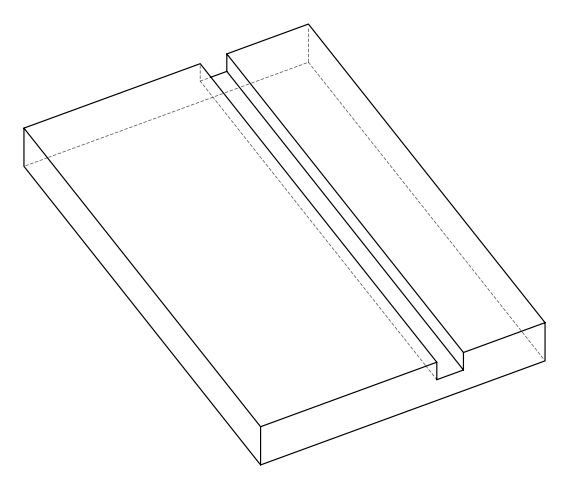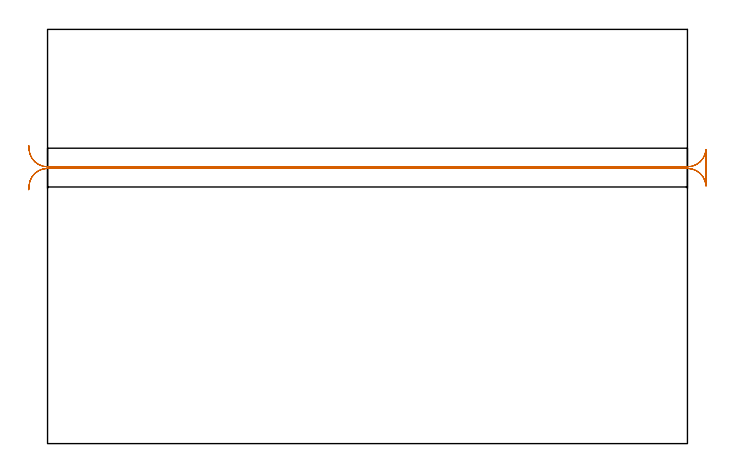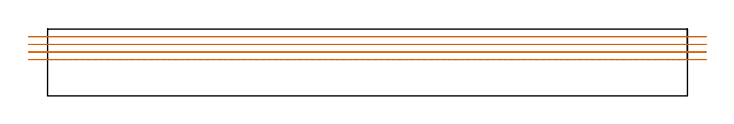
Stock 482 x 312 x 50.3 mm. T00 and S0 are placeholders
(PLAN: 1 operations, 0 tool changes, 8.7 min)
(1 MILL_RECTANGULAR_SLOT | SLOT_RECTANGULAR | UGT0201_006 | Follow Part, ap 7, ae 75% | 8.72 min | 323717 mm3)
(TOOL UGT0201_006 | End Mill 28 mm | D28 FL25 Z2)
(OP 1 MILL_RECTANGULAR_SLOT)
G17 G21 G94 G90
T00 M6
G54
G17 G0 G90 X-14.166 Y191.222 S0 M3
G43 Z60.3 H0
Z44.55
G94 G1 X-13.97 Y194.216 F250.
G2 X0. Y207.3 R14. F500.
G1 X482.
G2 X495.97 Y194.216 R14.
G1 X496.
Y221.584
X495.97
G2 X482. Y208.5 R14.
G1 X0.
G2 X-13.97 Y221.584 R14.
G1 X-14.166 Y224.578 F250.
G0 Y191.222 Z38.8
G1 X-13.97 Y194.216
G2 X0. Y207.3 R14. F500.
G1 X482.
G2 X495.97 Y194.216 R14.
G1 X496.
Y221.584
X495.97
G2 X482. Y208.5 R14.
G1 X0.
G2 X-13.97 Y221.584 R14.
G1 X-14.166 Y224.578 F250.
G0 Y191.222 Z33.05
G1 X-13.97 Y194.216
G2 X0. Y207.3 R14. F500.
G1 X482.
G2 X495.97 Y194.216 R14.
G1 X496.
Y221.584
X495.97
G2 X482. Y208.5 R14.
G1 X0.
G2 X-13.97 Y221.584 R14.
G1 X-14.166 Y224.578 F250.
G0 Y191.222 Z27.3
G1 X-13.97 Y194.216
G2 X0. Y207.3 R14. F500.
G1 X482.
G2 X495.97 Y194.216 R14.
G1 X496.
Y221.584
X495.97
G2 X482. Y208.5 R14.
G1 X0.
G2 X-13.97 Y221.584 R14.
G1 X-14.166 Y224.578 F250.
G0 Z60.3
M5
M2
